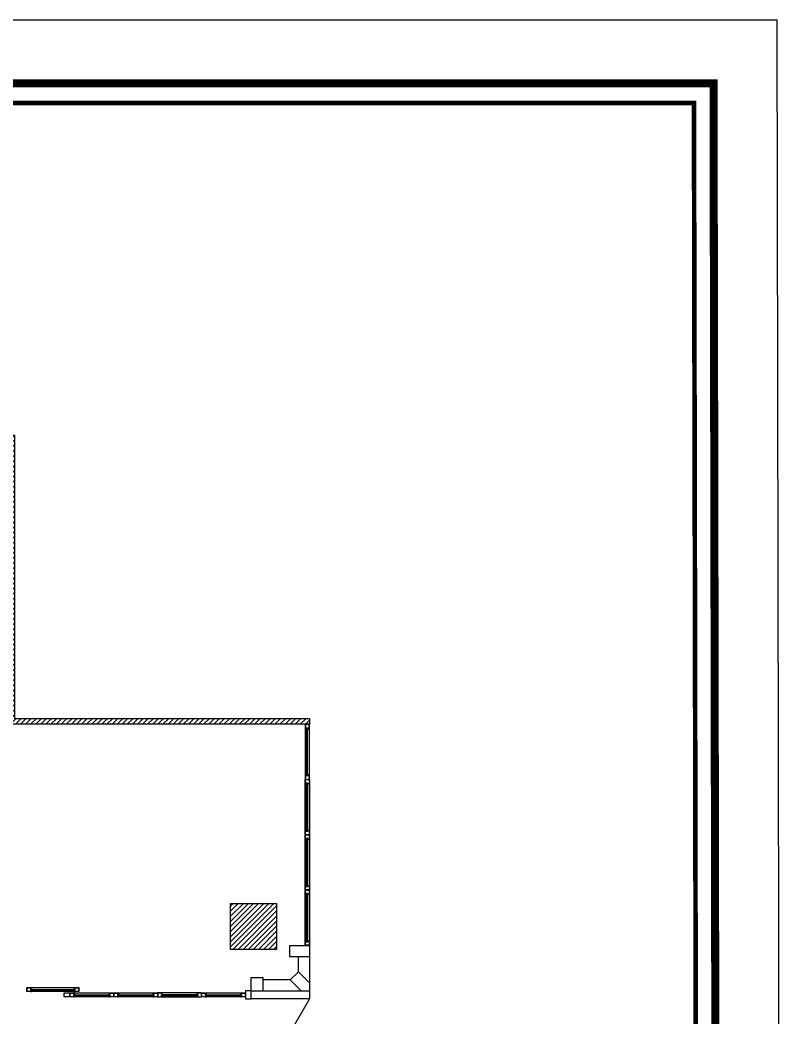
# Model space of a CAD drawing. Header units: centimetres. Extents: x 137745 to 146279, y 33619 to 36807.
# Drawn here: x 144959 to 146279, y 35076 to 36807 of the extents above; entities that cross this region are included whole.
import ezdxf

# ---------------------------------------------------------------- set-up
doc = ezdxf.new("R2010")
doc.units = ezdxf.units.CM
doc.header["$LTSCALE"] = 10
doc.header["$MEASUREMENT"] = 0
for name, color, linetype in [('141125_RT1$0$xref_4_vitrin_kaplama$0$2DCAM', 4, 'Continuous'), ('141125_RT1$0$xref_4_vitrin_kaplama$0$2DKONST2', 253, 'Continuous'), ('2DCAM', 6, 'Continuous'), ('cephe profil', 9, 'Continuous'), ('LP-DIMENSION_INT_100', 51, 'Continuous'), ('zemin', 102, 'Continuous')]:
    doc.layers.add(name, color=color, linetype=linetype)
doc.layers.add('Auto-Antet', color=7, linetype='Continuous', lineweight=18)
pattern_1 = [(45, (5810.834, -0.0002), (-4.41941738, 4.41941738), [])]

msp = doc.modelspace()

# ---------------------------------------------------------------- hatches: boundary and pattern name
at = {"layer": 'LP-DIMENSION_INT_100'}
h = msp.add_hatch(dxfattribs=at)
h.set_pattern_fill('ANSI31', color=253, scale=50)
h.set_pattern_definition(pattern_1)
h.paths.add_polyline_path([(144565.4, 35193.1), (144480.4, 35193.1), (144480.4, 36086.1), (144949.4, 36086.1), (144949.4, 35594.1), (145461.4, 35594.1), (145461.4, 35584.1), (144939.4, 35584.1), (144939.4, 36066.1), (144565.4, 36066.1), (144565.4, 36031.1), (144500.4, 36031.1), (144500.4, 35273.1), (144565.4, 35273.1)])
h = msp.add_hatch(dxfattribs=at)
h.set_pattern_fill('ANSI31', color=253, scale=50)
h.set_pattern_definition(pattern_1)
h.paths.add_polyline_path([(145324.4, 35273.1), (145404.4, 35273.1), (145404.4, 35193.1), (145324.4, 35193.1)])

# ---------------------------------------------------------------- linework, layer by layer
msp.add_lwpolyline([(143555.6, 36806.8), (146273.6, 36806.8), (146279.2, 33618.9), (143561.2, 33618.9)], close=True)
msp.add_lwpolyline([(145404.4, 35273.1), (145404.4, 35193.1), (145324.4, 35193.1), (145324.4, 35273.1), (145404.4, 35273.1)])
at = {"layer": '141125_RT1$0$xref_4_vitrin_kaplama$0$2DCAM'}
for p, q in [((145454.4, 35575.8), (145454.4, 35496.4)), ((145461.4, 35496.1), (145461.4, 35576.1)), ((145454.4, 35400.4), (145454.4, 35479.8)), ((145461.4, 35480.1), (145461.4, 35400.1)), ((145454.4, 35304.4), (145454.4, 35383.8)), ((145461.4, 35384.1), (145461.4, 35304.1)), ((145454.4, 35208.4), (145454.4, 35288.1)), ((145461.4, 35288.4), (145461.4, 35208.1)), ((144978.8, 35126.9), (145052.8, 35126.9)), ((145052.5, 35119.9), (144979.1, 35119.9)), ((145053.4, 35117.6), (145113.7, 35117.6)), ((145113.4, 35110.6), (145053.7, 35110.6)), ((145129.7, 35117.6), (145189.9, 35117.6)), ((145189.6, 35110.6), (145130, 35110.6)), ((145266.2, 35117.6), (145205.9, 35117.6)), ((145206.2, 35110.6), (145265.9, 35110.6)), ((145282.2, 35117.6), (145342.4, 35117.6)), ((145342.1, 35110.6), (145282.5, 35110.6))]:
    msp.add_line(p, q, dxfattribs=at)
for points in [[(145455.3, 35494.7), (145455.3, 35577.5), (145455.9, 35577.5), (145455.9, 35494.7)], [(145455.9, 35577.5), (145455.9, 35576.5), (145457.5, 35576.5), (145457.5, 35577.5)], [(145457.5, 35577.5), (145457.5, 35494.7)], [(145458.1, 35494.7), (145458.1, 35577.5)], [(145457.5, 35494.7), (145457.5, 35495.7), (145455.9, 35495.7), (145455.9, 35494.7)], [(145455.3, 35481.5), (145455.3, 35398.7), (145455.9, 35398.7), (145455.9, 35481.5)], [(145457.5, 35481.5), (145457.5, 35480.5), (145455.9, 35480.5), (145455.9, 35481.5)], [(145457.5, 35398.7), (145457.5, 35481.5)], [(145458.1, 35481.5), (145458.1, 35398.7)], [(145455.3, 35385.5), (145455.3, 35302.7), (145455.9, 35302.7), (145455.9, 35385.5)], [(145455.9, 35398.7), (145455.9, 35399.7), (145457.5, 35399.7), (145457.5, 35398.7)], [(145457.5, 35385.5), (145457.5, 35384.5), (145455.9, 35384.5), (145455.9, 35385.5)], [(145457.5, 35302.7), (145457.5, 35385.5)], [(145458.1, 35385.5), (145458.1, 35302.7)], [(145455.9, 35302.7), (145455.9, 35303.7), (145457.5, 35303.7), (145457.5, 35302.7)], [(145455.3, 35289.8), (145455.3, 35206.7), (145455.9, 35206.7), (145455.9, 35289.8)], [(145457.5, 35289.8), (145457.5, 35288.8), (145455.9, 35288.8), (145455.9, 35289.8)], [(145457.5, 35206.7), (145457.5, 35289.8)], [(145458.1, 35289.8), (145458.1, 35206.7)], [(145455.9, 35206.7), (145455.9, 35207.7), (145457.5, 35207.7), (145457.5, 35206.7)], [(144977.4, 35123.6), (145054.2, 35123.6)], [(144977.4, 35123), (144978.4, 35123), (144978.4, 35121.4), (144977.4, 35121.4)], [(145054.2, 35123), (144977.4, 35123)], [(144977.4, 35120.8), (145054.2, 35120.8), (145054.2, 35121.4), (144977.4, 35121.4)], [(145052, 35114.3), (145115.1, 35114.3)], [(145052, 35113.7), (145053, 35113.7), (145053, 35112.1), (145052, 35112.1)], [(145115.1, 35113.7), (145052, 35113.7)], [(145052, 35111.5), (145115.1, 35111.5), (145115.1, 35112.1), (145052, 35112.1)], [(145054.2, 35121.4), (145053.2, 35121.4), (145053.2, 35123), (145054.2, 35123)], [(145115.1, 35112.1), (145114.1, 35112.1), (145114.1, 35113.7), (145115.1, 35113.7)], [(145128.3, 35114.3), (145191.3, 35114.3)], [(145128.3, 35113.7), (145129.3, 35113.7), (145129.3, 35112.1), (145128.3, 35112.1)], [(145128.3, 35111.5), (145191.3, 35111.5), (145191.3, 35112.1), (145129.3, 35112.1)], [(145191.3, 35113.7), (145129.3, 35113.7)], [(145191.3, 35112.1), (145190.3, 35112.1), (145190.3, 35113.7), (145191.3, 35113.7)], [(145267.6, 35114.3), (145204.5, 35114.3)], [(145204.5, 35112.1), (145205.5, 35112.1), (145205.5, 35113.7), (145204.5, 35113.7)], [(145204.5, 35113.7), (145267.6, 35113.7)], [(145267.6, 35111.5), (145204.5, 35111.5), (145204.5, 35112.1), (145267.6, 35112.1)], [(145267.6, 35113.7), (145266.6, 35113.7), (145266.6, 35112.1), (145267.6, 35112.1)], [(145280.8, 35114.3), (145343.8, 35114.3)], [(145280.8, 35113.7), (145281.8, 35113.7), (145281.8, 35112.1), (145280.8, 35112.1)], [(145343.8, 35113.7), (145280.8, 35113.7)], [(145280.8, 35111.5), (145343.8, 35111.5), (145343.8, 35112.1), (145280.8, 35112.1)], [(145343.8, 35112.1), (145342.8, 35112.1), (145342.8, 35113.7), (145343.8, 35113.7)]]:
    msp.add_lwpolyline(points, dxfattribs=at)
at = {"layer": '141125_RT1$0$xref_4_vitrin_kaplama$0$2DKONST2'}
for points in [[(145454.9, 35577.5), (145458.7, 35577.5), (145458.7, 35576.1), (145461.4, 35576.1), (145461.4, 35583.1), (145461.4, 35583.1), (145461.4, 35584.1), (145454.9, 35584.1), (145454.9, 35584.1), (145454.4, 35584.1), (145454.4, 35575.8), (145454.9, 35575.8)], [(145454.7, 35577.8), (145459, 35577.8), (145459, 35576.4), (145461.2, 35576.4), (145461.2, 35582.9), (145461.2, 35582.9), (145461.2, 35583.9), (145454.7, 35583.9)], [(145454.4, 35489.1), (145454.4, 35488.1), (145460.9, 35488.1), (145460.9, 35488.1), (145461.4, 35488.1), (145461.4, 35496.1), (145458.7, 35496.1), (145458.7, 35494.7), (145454.9, 35494.7), (145454.9, 35496.4), (145454.4, 35496.4), (145454.4, 35489.1)], [(145454.4, 35487.1), (145454.4, 35488.1), (145460.9, 35488.1), (145460.9, 35488.1), (145461.4, 35488.1), (145461.4, 35480.1), (145458.7, 35480.1), (145458.7, 35481.5), (145454.9, 35481.5), (145454.9, 35479.8), (145454.4, 35479.8), (145454.4, 35487.1)], [(145454.7, 35489.4), (145454.7, 35488.4), (145461.2, 35488.4), (145461.2, 35495.9), (145459, 35495.9), (145459, 35494.5), (145454.7, 35494.5), (145454.7, 35489.4)], [(145454.7, 35486.9), (145454.7, 35487.9), (145461.2, 35487.9), (145461.2, 35480.4), (145459, 35480.4), (145459, 35481.8), (145454.7, 35481.8), (145454.7, 35486.9)], [(145454.9, 35398.7), (145458.7, 35398.7), (145458.7, 35400.1), (145461.4, 35400.1), (145461.4, 35393.1), (145461.4, 35393.1), (145461.4, 35392.1), (145454.9, 35392.1), (145454.9, 35392.1), (145454.4, 35392.1), (145454.4, 35400.4), (145454.9, 35400.4)], [(145454.4, 35391.1), (145454.4, 35392.1), (145460.9, 35392.1), (145460.9, 35392.1), (145461.4, 35392.1), (145461.4, 35384.1), (145458.7, 35384.1), (145458.7, 35385.5), (145454.9, 35385.5), (145454.9, 35383.8), (145454.4, 35383.8), (145454.4, 35391.1)], [(145454.7, 35398.5), (145459, 35398.5), (145459, 35399.9), (145461.2, 35399.9), (145461.2, 35393.4), (145461.2, 35393.4), (145461.2, 35392.4), (145454.7, 35392.4)], [(145454.7, 35390.9), (145454.7, 35391.9), (145461.2, 35391.9), (145461.2, 35384.4), (145459, 35384.4), (145459, 35385.8), (145454.7, 35385.8), (145454.7, 35390.9)], [(145454.9, 35302.7), (145458.7, 35302.7), (145458.7, 35304.1), (145461.4, 35304.1), (145461.4, 35297.1), (145461.4, 35297.1), (145461.4, 35296.1), (145454.9, 35296.1), (145454.9, 35296.1), (145454.4, 35296.1), (145454.4, 35304.4), (145454.9, 35304.4)], [(145454.4, 35295.4), (145454.4, 35296.4), (145460.9, 35296.4), (145460.9, 35296.4), (145461.4, 35296.4), (145461.4, 35288.4), (145458.7, 35288.4), (145458.7, 35289.8), (145454.9, 35289.8), (145454.9, 35288.1), (145454.4, 35288.1), (145454.4, 35295.4)], [(145454.7, 35302.5), (145459, 35302.5), (145459, 35303.9), (145461.2, 35303.9), (145461.2, 35297.4), (145461.2, 35297.4), (145461.2, 35296.4), (145454.7, 35296.4)], [(145454.7, 35295.1), (145454.7, 35296.1), (145461.2, 35296.1), (145461.2, 35288.6), (145459, 35288.6), (145459, 35290), (145454.7, 35290), (145454.7, 35295.1)], [(145454.9, 35206.7), (145458.7, 35206.7), (145458.7, 35208.1), (145461.4, 35208.1), (145461.4, 35201.1), (145461.4, 35201.1), (145461.4, 35200.1), (145454.9, 35200.1), (145454.9, 35200.1), (145454.4, 35200.1), (145454.4, 35208.4), (145454.9, 35208.4)], [(145454.7, 35206.5), (145459, 35206.5), (145459, 35207.9), (145461.2, 35207.9), (145461.2, 35201.4), (145461.2, 35201.4), (145461.2, 35200.4), (145454.7, 35200.4)], [(144971.8, 35119.9), (144970.8, 35119.9), (144970.8, 35126.4), (144970.8, 35126.4), (144970.8, 35126.9), (144978.8, 35126.9), (144978.8, 35124.2), (144977.4, 35124.2), (144977.4, 35120.4), (144979.1, 35120.4), (144979.1, 35119.9), (144971.8, 35119.9)], [(144972.1, 35120.1), (144971.1, 35120.1), (144971.1, 35126.6), (144978.6, 35126.6), (144978.6, 35124.4), (144977.2, 35124.4), (144977.2, 35120.1), (144972.1, 35120.1)], [(145054.2, 35120.4), (145054.2, 35124.2), (145052.8, 35124.2), (145052.8, 35126.9), (145059.8, 35126.9), (145059.8, 35126.9), (145060.8, 35126.9), (145060.8, 35120.4), (145060.8, 35120.4), (145060.8, 35119.9), (145052.5, 35119.9), (145052.5, 35120.4)], [(145054.5, 35120.1), (145054.5, 35124.4), (145053.1, 35124.4), (145053.1, 35126.6), (145059.6, 35126.6), (145059.6, 35126.6), (145060.6, 35126.6), (145060.6, 35120.1)], [(145046.4, 35110.6), (145045.4, 35110.6), (145045.4, 35117.1), (145045.4, 35117.1), (145045.4, 35117.6), (145053.4, 35117.6), (145053.4, 35114.9), (145052, 35114.9), (145052, 35111.1), (145053.7, 35111.1), (145053.7, 35110.6), (145046.4, 35110.6)], [(145046.7, 35110.9), (145045.7, 35110.9), (145045.7, 35117.4), (145053.2, 35117.4), (145053.2, 35115.2), (145051.8, 35115.2), (145051.8, 35110.9), (145046.7, 35110.9)], [(145115.1, 35111.1), (145115.1, 35114.9), (145113.7, 35114.9), (145113.7, 35117.6), (145120.7, 35117.6), (145120.7, 35117.6), (145121.7, 35117.6), (145121.7, 35111.1), (145121.7, 35111.1), (145121.7, 35110.6), (145113.4, 35110.6), (145113.4, 35111.1)], [(145115.3, 35110.9), (145115.3, 35115.2), (145113.9, 35115.2), (145113.9, 35117.4), (145120.4, 35117.4), (145120.4, 35117.4), (145121.4, 35117.4), (145121.4, 35110.9)], [(145122.7, 35110.6), (145121.7, 35110.6), (145121.7, 35117.1), (145121.7, 35117.1), (145121.7, 35117.6), (145129.7, 35117.6), (145129.7, 35114.9), (145128.3, 35114.9), (145128.3, 35111.1), (145130, 35111.1), (145130, 35110.6), (145122.7, 35110.6)], [(145122.9, 35110.9), (145121.9, 35110.9), (145121.9, 35117.4), (145129.4, 35117.4), (145129.4, 35115.2), (145128, 35115.2), (145128, 35110.9), (145122.9, 35110.9)], [(145191.3, 35111.1), (145191.3, 35114.9), (145189.9, 35114.9), (145189.9, 35117.6), (145196.9, 35117.6), (145196.9, 35117.6), (145197.9, 35117.6), (145197.9, 35111.1), (145197.9, 35111.1), (145197.9, 35110.6), (145189.6, 35110.6), (145189.6, 35111.1)], [(145191.6, 35110.9), (145191.6, 35115.2), (145190.2, 35115.2), (145190.2, 35117.4), (145196.7, 35117.4), (145196.7, 35117.4), (145197.7, 35117.4), (145197.7, 35110.9)], [(145204.5, 35111.1), (145204.5, 35114.9), (145205.9, 35114.9), (145205.9, 35117.6), (145198.9, 35117.6), (145198.9, 35117.6), (145197.9, 35117.6), (145197.9, 35111.1), (145197.9, 35111.1), (145197.9, 35110.6), (145206.2, 35110.6), (145206.2, 35111.1)], [(145204.3, 35110.9), (145204.3, 35115.2), (145205.7, 35115.2), (145205.7, 35117.4), (145199.2, 35117.4), (145199.2, 35117.4), (145198.2, 35117.4), (145198.2, 35110.9)], [(145273.2, 35110.6), (145274.2, 35110.6), (145274.2, 35117.1), (145274.2, 35117.1), (145274.2, 35117.6), (145266.2, 35117.6), (145266.2, 35114.9), (145267.6, 35114.9), (145267.6, 35111.1), (145265.9, 35111.1), (145265.9, 35110.6), (145273.2, 35110.6)], [(145273, 35110.9), (145274, 35110.9), (145274, 35117.4), (145266.5, 35117.4), (145266.5, 35115.2), (145267.9, 35115.2), (145267.9, 35110.9), (145273, 35110.9)], [(145275.2, 35110.6), (145274.2, 35110.6), (145274.2, 35117.1), (145274.2, 35117.1), (145274.2, 35117.6), (145282.2, 35117.6), (145282.2, 35114.9), (145280.8, 35114.9), (145280.8, 35111.1), (145282.5, 35111.1), (145282.5, 35110.6), (145275.2, 35110.6)], [(145275.5, 35110.9), (145274.5, 35110.9), (145274.5, 35117.4), (145282, 35117.4), (145282, 35115.2), (145280.6, 35115.2), (145280.6, 35110.9), (145275.5, 35110.9)], [(145343.8, 35111.1), (145343.8, 35114.9), (145342.4, 35114.9), (145342.4, 35117.6), (145349.4, 35117.6), (145349.4, 35117.6), (145350.4, 35117.6), (145350.4, 35111.1), (145350.4, 35111.1), (145350.4, 35110.6), (145342.1, 35110.6), (145342.1, 35111.1)], [(145344.1, 35110.9), (145344.1, 35115.2), (145342.7, 35115.2), (145342.7, 35117.4), (145349.2, 35117.4), (145349.2, 35117.4), (145350.2, 35117.4), (145350.2, 35110.9)]]:
    msp.add_lwpolyline(points, close=True, dxfattribs=at)
at = {"layer": '2DCAM'}
msp.add_lwpolyline([(145461.4, 35121.1), (145461.4, 35107.6), (145360.4, 35107.6), (145360.4, 35121.1), (145461.4, 35121.1)], dxfattribs=at)
at = {"layer": 'Auto-Antet', "linetype": 'Continuous'}
msp.add_lwpolyline([(143561.2, 33618.9), (146279.2, 33618.9), (146273.6, 36806.8), (143555.6, 36806.8)], close=True, dxfattribs=at)
at = {"layer": 'Auto-Antet', "color": 1}
for points, const_width in [([(146163.6, 36696.8), (143687.2, 36696.8), (143692.7, 33728.9), (146169.2, 33728.9)], 14), ([(146129.6, 36662.8), (143721.2, 36662.8), (143726.7, 33762.9), (146135.2, 33762.9)], 8)]:
    msp.add_lwpolyline(points, close=True, dxfattribs=dict(at, const_width=const_width))
at = {"layer": 'cephe profil'}
for p, q in [((145442.3, 35154.4), (145442.3, 35180.1)), ((145428.2, 35140.2), (145380.4, 35140.2))]:
    msp.add_line(p, q, dxfattribs=at)
for points in [[(145461.4, 35180.1), (145427.4, 35180.1), (145427.4, 35200.1), (145461.4, 35200.1)], [(145461.4, 35200.1), (145461.4, 35121.1)], [(145360.4, 35121.1), (145360.4, 35144.6), (145380.4, 35144.6), (145380.4, 35121.1)], [(145447.3, 35121.1), (145428.2, 35140.2), (145442.3, 35154.4), (145461.4, 35135.3)]]:
    msp.add_lwpolyline(points, dxfattribs=at)
at = {"layer": 'LP-DIMENSION_INT_100', "color": 2}
for points in [[(144565.4, 35193.1), (144480.4, 35193.1), (144480.4, 36086.1), (144949.4, 36086.1), (144949.4, 35594.1), (145461.4, 35594.1), (145461.4, 35584.1), (144939.4, 35584.1), (144939.4, 36066.1), (144565.4, 36066.1), (144565.4, 36031.1), (144500.4, 36031.1), (144500.4, 35273.1), (144565.4, 35273.1)], [(145324.4, 35273.1), (145404.4, 35273.1), (145404.4, 35193.1), (145324.4, 35193.1)], [(145045.4, 35110.6), (145035.4, 35110.6), (145035.4, 35117.6), (145045.4, 35117.6)], [(145350.4, 35107.6), (145360.4, 35107.6), (145360.4, 35121.1), (145350.4, 35121.1)]]:
    msp.add_lwpolyline(points, close=True, dxfattribs=at)
at = {"layer": 'zemin'}
msp.add_lwpolyline([(145461.4, 35107.6), (145021.6, 34345.5), (144601.6, 34345.5)], dxfattribs=at)

doc.saveas('drawing.dxf')
